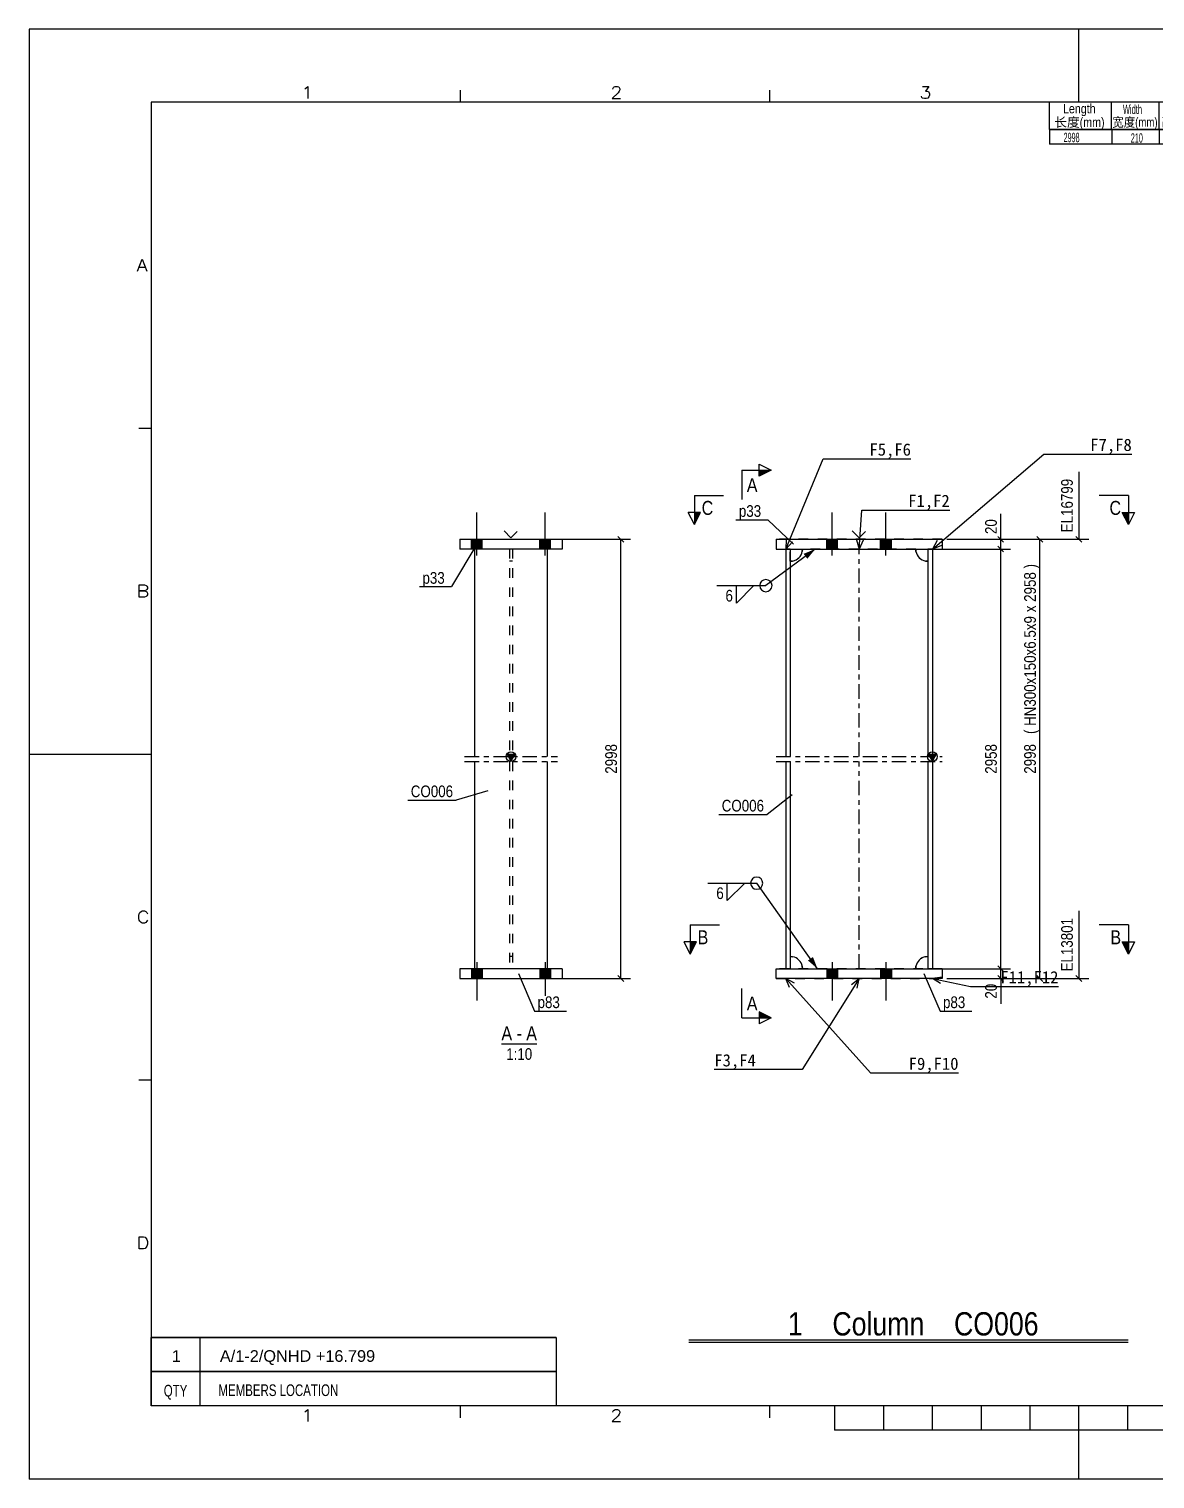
# Model space of a CAD drawing. Header units: millimetres. Extents: x -170 to 250, y -82 to 215.
# Drawn here: x -170 to 60.6, y -82.4 to 214.6 of the extents above; entities that cross this region are included whole.
import ezdxf

# ---------------------------------------------------------------- set-up
doc = ezdxf.new("R2010")
doc.units = ezdxf.units.MM
doc.linetypes.add('DXK_LINE_DOT2', pattern=[3.9198, 1.9599, -1.9599])
doc.linetypes.add('DXK_LINE_DOT3', pattern=[5.9187, 2.979, -0.9799, 0.9799, -0.9799])
doc.layers.add('WELD_LABELS', color=5, linetype='Continuous')
doc.styles.add('Arial', font='ARIAL.TTF', dxfattribs={"height": 0.2})
doc.styles.add('Arial Narrow', font='ARIALN.TTF', dxfattribs={"height": 0.2})

# ---------------------------------------------------------------- blocks, each defined once
blk = doc.blocks.new('Unknown-234524981-42926')
at = {"color": 7, "linetype": 'Continuous'}
for p, q in [((38.98, 193.99), (38.98, 199.57)), ((72.01, 199.57), (38.98, 199.57)), ((51.7, 193.99), (51.7, 199.57)), ((61.47, 193.98), (61.47, 199.56)), ((72.01, 193.99), (72.01, 199.57)), ((72.01, 193.99), (38.98, 193.99)), ((38.98, 193.97), (72.01, 193.97)), ((38.98, 193.97), (38.98, 190.97)), ((51.74, 193.97), (51.74, 190.97)), ((61.47, 193.97), (61.47, 190.97)), ((72.01, 193.97), (72.01, 190.97)), ((72.01, 190.97), (38.98, 190.97))]:
    blk.add_line(p, q, dxfattribs=at)
at = {"color": 3, "style": 'Arial Narrow'}
for s, p in [('Length', (41.76, 197.31)), ('长度(mm)', (39.97, 194.53))]:
    blk.add_text(s, height=1.909, dxfattribs=at).set_placement(p)
at = {"color": 3, "linetype": 'Continuous', "style": 'Arial Narrow'}
for s, width, p in [('Width', 0.7, (54.04, 197.16)), ('Height', 0.7, (64.15, 197.34)), ('宽度(mm)', 0.9, (51.86, 194.54)), ('高度(mm)', 0.9, (61.95, 194.64)), ('2998', 0.65, (41.87, 191.4)), ('210', 0.65, (55.65, 191.3)), ('340', 0.65, (63.29, 191.4))]:
    blk.add_text(s, height=1.909, dxfattribs=dict(at, width=width)).set_placement(p)
blk = doc.blocks.new('Unknown-234524981-42929')
at = {"color": 7, "linetype": 'Continuous'}
for p, q in [((-34.87, -53.9), (55.13, -53.9)), ((-34.87, -54.4), (55.13, -54.4))]:
    blk.add_line(p, q, dxfattribs=at)
at = {"color": 3, "style": 'Arial Narrow'}
blk.add_text('1    Column    CO006', height=4.7721, dxfattribs=at).set_placement((-14.59, -53.03))
blk = doc.blocks.new('Unknown-234524981-42931')
at = {"color": 7, "linetype": 'Continuous'}
for p, q in [((-62.03, -53.43), (-145.03, -53.43)), ((-145.03, -53.43), (-62.03, -53.43)), ((-145.03, -60.43), (-145.03, -53.43)), ((-135.03, -53.43), (-135.03, -60.43)), ((-62.03, -53.43), (-62.03, -60.43)), ((-62.03, -60.43), (-145.03, -60.43)), ((-62.03, -60.43), (-145.03, -60.43)), ((-145.03, -60.43), (-62.03, -60.43)), ((-145.03, -67.43), (-145.03, -60.43)), ((-135.03, -60.43), (-135.03, -67.43)), ((-62.03, -60.43), (-62.03, -67.43)), ((-62.03, -67.43), (-145.03, -67.43))]:
    blk.add_line(p, q, dxfattribs=at)
at = {"color": 7, "linetype": 'Continuous', "style": 'Arial'}
blk.add_text('1', height=2.39, dxfattribs=at).set_placement((-140.79, -58.43))
at = {"color": 7, "style": 'Arial'}
blk.add_text('A/1-2/QNHD +16.799', height=2.3877, dxfattribs=at).set_placement((-130.93, -58.43))
at = {"color": 7, "linetype": 'Continuous', "style": 'Arial Narrow', "width": 0.86}
for s, height, p in [('QTY', 2.386, (-142.43, -65.53)), ('MEMBERS LOCATION', 2.3861, (-131.23, -65.43))]:
    blk.add_text(s, height=height, dxfattribs=at).set_placement(p)
blk = doc.blocks.new('Unknown-234524981-42933')
at = {"color": 7, "linetype": 'Continuous'}
for p, q in [((-170.03, 214.57), (-170.03, -82.43)), ((249.97, 214.57), (-170.03, 214.57)), ((44.97, 214.57), (44.97, 199.57)), ((-113.54, 202.35), (-113.3, 202.47)), ((-113.3, 202.47), (-112.95, 202.82)), ((-112.95, 202.82), (-112.95, 200.32)), ((-81.69, 202.07), (-81.69, 199.57)), ((-50.44, 202.35), (-50.32, 202.59)), ((-50.44, 202.23), (-50.44, 202.35)), ((-50.32, 202.59), (-50.2, 202.7)), ((-50.2, 202.7), (-49.97, 202.82)), ((-49.97, 202.82), (-49.49, 202.82)), ((-49.49, 202.82), (-49.25, 202.7)), ((-49.25, 202.7), (-49.13, 202.59)), ((-49.13, 202.59), (-49.01, 202.35)), ((-49.01, 202.11), (-49.13, 201.87)), ((-49.01, 202.35), (-49.01, 202.11)), ((-18.37, 202.07), (-18.37, 199.57)), ((13, 202.82), (14.31, 202.82)), ((14.31, 202.82), (13.6, 201.87)), ((-145.03, 199.57), (-145.03, -67.43)), ((234.97, 199.57), (-145.03, 199.57)), ((-49.37, 201.51), (-50.56, 200.32)), ((-50.56, 200.32), (-48.9, 200.32)), ((-49.13, 201.87), (-49.37, 201.51)), ((12.88, 200.56), (12.76, 200.8)), ((13, 200.44), (12.88, 200.56)), ((13.36, 200.32), (13, 200.44)), ((13.72, 200.32), (13.36, 200.32)), ((13.6, 201.87), (13.95, 201.87)), ((14.07, 200.44), (13.72, 200.32)), ((13.95, 201.87), (14.19, 201.75)), ((14.31, 200.68), (14.07, 200.44)), ((14.19, 201.75), (14.31, 201.63)), ((14.31, 201.63), (14.43, 201.28)), ((14.43, 201.04), (14.31, 200.68)), ((14.43, 201.28), (14.43, 201.04)), ((-147.8, 164.95), (-146.85, 167.45)), ((-146.85, 167.45), (-145.9, 164.95)), ((-147.44, 165.78), (-146.25, 165.78)), ((-147.53, 132.82), (-145.03, 132.82)), ((-147.44, 98.2), (-147.44, 100.7)), ((-147.44, 100.7), (-146.37, 100.7)), ((-146.37, 99.51), (-147.44, 99.51)), ((-147.44, 99.51), (-146.37, 99.51)), ((-146.37, 98.2), (-147.44, 98.2)), ((-146.37, 100.7), (-146.01, 100.58)), ((-146.01, 99.63), (-146.37, 99.51)), ((-146.37, 99.51), (-146.01, 99.39)), ((-146.01, 98.32), (-146.37, 98.2)), ((-146.01, 100.58), (-145.9, 100.46)), ((-145.9, 99.75), (-146.01, 99.63)), ((-146.01, 99.39), (-145.9, 99.27)), ((-145.9, 98.44), (-146.01, 98.32)), ((-145.9, 100.46), (-145.78, 100.22)), ((-145.78, 99.98), (-145.9, 99.75)), ((-145.9, 99.27), (-145.78, 99.03)), ((-145.78, 98.67), (-145.9, 98.44)), ((-145.78, 100.22), (-145.78, 99.98)), ((-145.78, 99.03), (-145.78, 98.67)), ((-170.03, 66.07), (-145.03, 66.07)), ((-147.56, 33), (-147.44, 33.35)), ((-147.56, 32.4), (-147.56, 33)), ((-147.44, 33.35), (-147.32, 33.59)), ((-147.32, 33.59), (-147.09, 33.83)), ((-147.09, 33.83), (-146.85, 33.95)), ((-146.85, 33.95), (-146.37, 33.95)), ((-146.37, 33.95), (-146.13, 33.83)), ((-146.13, 33.83), (-145.9, 33.59)), ((-145.9, 33.59), (-145.78, 33.35)), ((-147.44, 32.04), (-147.56, 32.4)), ((-147.32, 31.81), (-147.44, 32.04)), ((-147.09, 31.57), (-147.32, 31.81)), ((-146.85, 31.45), (-147.09, 31.57)), ((-146.37, 31.45), (-146.85, 31.45)), ((-146.13, 31.57), (-146.37, 31.45)), ((-145.9, 31.81), (-146.13, 31.57)), ((-145.78, 32.04), (-145.9, 31.81)), ((-147.53, -0.68), (-145.03, -0.68)), ((-147.44, -35.3), (-147.44, -32.8)), ((-147.44, -32.8), (-146.61, -32.8)), ((-146.61, -35.3), (-147.44, -35.3)), ((-146.61, -32.8), (-146.25, -32.92)), ((-146.25, -35.18), (-146.61, -35.3)), ((-146.25, -32.92), (-146.01, -33.16)), ((-146.01, -34.94), (-146.25, -35.18)), ((-146.01, -33.16), (-145.9, -33.4)), ((-145.9, -34.71), (-146.01, -34.94)), ((-145.9, -33.4), (-145.78, -33.75)), ((-145.78, -34.35), (-145.9, -34.71)), ((-145.78, -33.75), (-145.78, -34.35)), ((234.97, -67.43), (-145.03, -67.43)), ((-113.3, -68.53), (-112.95, -68.18)), ((-112.95, -68.18), (-112.95, -70.68)), ((-81.69, -67.43), (-81.69, -69.93)), ((-50.32, -68.41), (-50.2, -68.3)), ((-50.2, -68.3), (-49.97, -68.18)), ((-49.97, -68.18), (-49.49, -68.18)), ((-49.49, -68.18), (-49.25, -68.3)), ((-49.25, -68.3), (-49.13, -68.41)), ((-18.37, -67.43), (-18.37, -69.93)), ((-5.03, -67.43), (-5.03, -72.43)), ((4.97, -67.43), (4.97, -72.43)), ((14.97, -67.43), (14.97, -72.43)), ((24.97, -67.43), (24.97, -72.43)), ((34.97, -67.43), (34.97, -72.43)), ((44.97, -67.43), (44.97, -82.43)), ((54.97, -67.43), (54.97, -72.43)), ((-113.54, -68.65), (-113.3, -68.53)), ((-49.37, -69.49), (-50.56, -70.68)), ((-50.56, -70.68), (-48.9, -70.68)), ((-50.44, -68.65), (-50.32, -68.41)), ((-50.44, -68.77), (-50.44, -68.65)), ((-49.13, -69.13), (-49.37, -69.49)), ((-49.13, -68.41), (-49.01, -68.65)), ((-49.01, -68.89), (-49.13, -69.13)), ((-49.01, -68.65), (-49.01, -68.89)), ((94.97, -72.43), (-5.03, -72.43)), ((249.97, -82.43), (-170.03, -82.43))]:
    blk.add_line(p, q, dxfattribs=at)
blk = doc.blocks.new('Unknown-234524981-11 - 6274')
at = {"color": 6, "linetype": 'Continuous'}
blk.add_line((-73.26, 6.68), (-65.98, 6.68), dxfattribs=at)
at = {"color": 0, "linetype": 'Continuous'}
for points in [[(-71.06, 7.43), (-71.06, 10.43), (-73.26, 10.43), (-73.26, 7.43)], [(-66.95, 3.43), (-66.95, 5.93), (-72.28, 5.93), (-72.28, 3.43)]]:
    blk.add_wipeout(points, dxfattribs=at)
at = {"color": 6, "linetype": 'Continuous', "style": 'Arial Narrow'}
blk.add_text('1:10', height=2.386, dxfattribs=at).set_placement((-72.28, 3.43))
at = {"color": 0, "linetype": 'Continuous'}
blk.add_wipeout([(-69.07, 7.43), (-69.07, 10.43), (-70.16, 10.43), (-70.16, 7.43)], dxfattribs=at)
at = {"color": 6, "linetype": 'Continuous', "style": 'Arial Narrow'}
blk.add_text('A', height=2.86, dxfattribs=at).set_placement((-73.26, 7.43))
at = {"color": 0, "linetype": 'Continuous'}
blk.add_wipeout([(-65.98, 7.43), (-65.98, 10.43), (-68.17, 10.43), (-68.17, 7.43)], dxfattribs=at)
at = {"color": 6, "linetype": 'Continuous', "style": 'Arial Narrow'}
for s, p in [('A', (-68.17, 7.43)), ('-', (-70.16, 7.43))]:
    blk.add_text(s, height=2.86, dxfattribs=at).set_placement(p)
blk = doc.blocks.new('Part-234524981-6275 - 6274')
at = {"color": 2, "linetype": 'Continuous'}
for p, q in [((-81.81, 110.05), (-60.81, 110.05)), ((-81.81, 110.05), (-81.81, 108.05)), ((-71.31, 110.35), (-72.71, 111.75)), ((-71.31, 110.35), (-70.01, 111.65)), ((-60.81, 110.05), (-60.81, 108.05)), ((-60.81, 108.05), (-81.81, 108.05))]:
    blk.add_line(p, q, dxfattribs=at)
blk = doc.blocks.new('Part-234524981-6276 - 6274')
at = {"color": 2, "linetype": 'Continuous'}
for p, q in [((-60.81, 22.1), (-81.81, 22.1)), ((-81.81, 22.1), (-81.81, 20.1)), ((-60.81, 22.1), (-60.81, 20.1)), ((-81.81, 20.1), (-60.81, 20.1))]:
    blk.add_line(p, q, dxfattribs=at)
blk = doc.blocks.new('Part-234524981-6277 - 6274')
at = {"linetype": 'Continuous'}
blk.add_hatch(color=2, dxfattribs=at).paths.add_polyline_path([(-71.31, 64.64), (-72.11, 66.04), (-70.51, 66.04)])
at = {"color": 2, "linetype": 'Continuous'}
for p, q in [((-78.81, 108.05), (-78.81, 65.55)), ((-63.81, 65.55), (-63.81, 108.05)), ((-71.31, 64.64), (-72.11, 66.04)), ((-72.11, 66.04), (-70.51, 66.04)), ((-70.51, 66.04), (-71.31, 64.64)), ((-78.81, 64.55), (-78.81, 22.1)), ((-63.81, 22.1), (-63.81, 64.55))]:
    blk.add_line(p, q, dxfattribs=at)
at = {"color": 7, "linetype": 'DXK_LINE_DOT2'}
for p, q in [((-63.81, 108.05), (-78.81, 108.05)), ((-71.64, 108.05), (-71.64, 65.55)), ((-70.99, 108.05), (-70.99, 65.55)), ((-70.99, 105.55), (-71.64, 105.55)), ((-71.64, 64.55), (-71.64, 22.1)), ((-70.99, 64.55), (-70.99, 22.1)), ((-70.99, 24.6), (-71.64, 24.6)), ((-63.81, 22.1), (-78.81, 22.1))]:
    blk.add_line(p, q, dxfattribs=at)
at = {"color": 4, "linetype": 'DXK_LINE_DOT3'}
for p, q in [((-80.81, 65.55), (-61.81, 65.55)), ((-80.81, 64.55), (-61.81, 64.55))]:
    blk.add_line(p, q, dxfattribs=at)
at = {"color": 2, "linetype": 'Continuous'}
blk.add_circle((-71.31, 65.54), 1, dxfattribs=at)
blk = doc.blocks.new('Bolt-234524981-6278 - 6274')
at = {"linetype": 'Continuous'}
for points in [[(-77.21, 110.05), (-79.41, 110.05), (-79.41, 108.05), (-77.21, 108.05)], [(-77.21, 110.05), (-79.41, 110.05), (-79.41, 108.05), (-77.21, 108.05)], [(-63.21, 110.05), (-65.41, 110.05), (-65.41, 108.05), (-63.21, 108.05)], [(-63.21, 110.05), (-65.41, 110.05), (-65.41, 108.05), (-63.21, 108.05)]]:
    blk.add_hatch(color=3, dxfattribs=at).paths.add_polyline_path(points)
at = {"color": 3, "linetype": 'Continuous'}
for p, q in [((-78.31, 106.71), (-78.31, 115.55)), ((-78.31, 106.71), (-78.31, 115.55)), ((-64.31, 106.71), (-64.31, 115.55)), ((-64.31, 106.71), (-64.31, 115.55)), ((-79.41, 108.05), (-79.41, 110.05)), ((-79.41, 108.05), (-79.41, 110.05)), ((-77.21, 108.05), (-77.21, 110.05)), ((-77.21, 108.05), (-77.21, 110.05)), ((-65.41, 108.05), (-65.41, 110.05)), ((-65.41, 108.05), (-65.41, 110.05)), ((-63.21, 108.05), (-63.21, 110.05)), ((-63.21, 108.05), (-63.21, 110.05))]:
    blk.add_line(p, q, dxfattribs=at)
blk = doc.blocks.new('Bolt-234524981-6279 - 6274')
at = {"linetype": 'Continuous'}
for points in [[(-79.41, 20.1), (-77.21, 20.1), (-77.21, 22.1), (-79.41, 22.1)], [(-79.41, 20.1), (-77.21, 20.1), (-77.21, 22.1), (-79.41, 22.1)], [(-65.41, 20.1), (-63.21, 20.1), (-63.21, 22.1), (-65.41, 22.1)], [(-65.41, 20.1), (-63.21, 20.1), (-63.21, 22.1), (-65.41, 22.1)]]:
    blk.add_hatch(color=3, dxfattribs=at).paths.add_polyline_path(points)
at = {"color": 3, "linetype": 'Continuous'}
for p, q in [((-79.41, 22.1), (-79.41, 20.1)), ((-79.41, 22.1), (-79.41, 20.1)), ((-78.31, 23.44), (-78.31, 15.6)), ((-78.31, 23.44), (-78.31, 15.6)), ((-77.21, 22.1), (-77.21, 20.1)), ((-77.21, 22.1), (-77.21, 20.1)), ((-65.41, 22.1), (-65.41, 20.1)), ((-65.41, 22.1), (-65.41, 20.1)), ((-64.31, 23.44), (-64.31, 15.6)), ((-64.31, 23.44), (-64.31, 15.6)), ((-63.21, 22.1), (-63.21, 20.1)), ((-63.21, 22.1), (-63.21, 20.1))]:
    blk.add_line(p, q, dxfattribs=at)
blk = doc.blocks.new('Part-234524981-6020 - 5987')
at = {"color": 2, "linetype": 'Continuous'}
for p, q in [((-17, 110.05), (-17, 110.05)), ((-17, 110.05), (17, 110.05)), ((-17, 110.05), (-17, 108.05)), ((0, 110.35), (-1.4, 111.75)), ((0, 110.35), (1.3, 111.65)), ((17, 110.05), (17, 110.05)), ((17, 110.05), (17, 108.05)), ((-17, 108.05), (17, 108.05))]:
    blk.add_line(p, q, dxfattribs=at)
at = {"color": 7, "linetype": 'DXK_LINE_DOT2'}
for p, q in [((17, 110.05), (-17, 110.05)), ((-17, 108.05), (17, 108.05))]:
    blk.add_line(p, q, dxfattribs=at)
blk = doc.blocks.new('Part-234524981-6021 - 5987')
at = {"color": 2, "linetype": 'Continuous'}
for p, q in [((-17, 20.1), (-17, 22.1)), ((-17, 22.1), (17, 22.1)), ((17, 22.1), (17, 20.1)), ((17, 20.1), (-17, 20.1)), ((-17, 20.1), (-17, 20.1)), ((17, 20.1), (17, 20.1))]:
    blk.add_line(p, q, dxfattribs=at)
at = {"color": 7, "linetype": 'DXK_LINE_DOT2'}
for p, q in [((17, 22.1), (-17, 22.1)), ((-17, 20.1), (17, 20.1)), ((-17, 20.1), (-17, 20.1)), ((17, 20.1), (17, 20.1))]:
    blk.add_line(p, q, dxfattribs=at)
blk = doc.blocks.new('Part-234524981-6022 - 5987')
at = {"linetype": 'Continuous'}
blk.add_hatch(color=2, dxfattribs=at).paths.add_polyline_path([(15, 64.64), (14.2, 66.04), (15.8, 66.04)])
at = {"color": 2, "linetype": 'Continuous'}
for p, q in [((-15, 108.05), (-15, 65.55)), ((-14.1, 108.05), (-14.1, 65.55)), ((-11.6, 108.05), (-11.65, 107.56)), ((11.65, 107.56), (11.6, 108.05)), ((14.1, 108.05), (14.1, 105.55)), ((15, 108.05), (15, 65.55)), ((-13.61, 105.6), (-14.1, 105.55)), ((14.1, 105.55), (13.61, 105.6)), ((14.1, 105.55), (14.1, 65.55)), ((15, 64.64), (14.2, 66.04)), ((14.2, 66.04), (15.8, 66.04)), ((15.8, 66.04), (15, 64.64)), ((-15, 64.55), (-15, 22.1)), ((-14.1, 64.55), (-14.1, 22.1)), ((14.1, 64.55), (14.1, 22.1)), ((15, 64.55), (15, 22.1)), ((-14.1, 24.6), (-13.61, 24.55)), ((13.61, 24.55), (14.1, 24.6)), ((-11.65, 22.59), (-11.6, 22.1)), ((11.6, 22.1), (11.65, 22.59))]:
    blk.add_line(p, q, dxfattribs=at)
at = {"color": 7, "linetype": 'DXK_LINE_DOT2'}
for p, q in [((-14.1, 108.05), (-15, 108.05)), ((-15, 108.05), (-15, 108.05)), ((-15, 108.05), (-14.1, 108.05)), ((-14.1, 105.55), (-14.1, 108.05)), ((-11.65, 107.56), (-11.6, 108.05)), ((11.6, 108.05), (-11.6, 108.05)), ((-11.6, 108.05), (11.6, 108.05)), ((11.6, 108.05), (11.65, 107.56)), ((14.1, 108.05), (14.1, 108.05)), ((14.1, 108.05), (15, 108.05)), ((15, 108.05), (14.1, 108.05)), ((14.1, 108.05), (14.1, 108.05)), ((15, 108.05), (15, 108.05)), ((-14.1, 105.55), (-13.61, 105.6)), ((13.61, 105.6), (14.1, 105.55)), ((-13.61, 24.55), (-14.1, 24.6)), ((14.1, 24.6), (13.61, 24.55)), ((-14.1, 22.1), (-15, 22.1)), ((-15, 22.1), (-15, 22.1)), ((-15, 22.1), (-14.1, 22.1)), ((-15, 22.1), (-15, 22.1)), ((-14.1, 22.1), (-14.1, 22.1)), ((-14.1, 22.1), (-14.1, 22.1)), ((-14.1, 22.1), (-14.1, 22.1)), ((-11.6, 22.1), (-11.65, 22.59)), ((-11.6, 22.1), (11.6, 22.1)), ((-11.6, 22.1), (11.6, 22.1)), ((11.65, 22.59), (11.6, 22.1)), ((14.1, 22.1), (14.1, 22.1)), ((14.1, 22.1), (15, 22.1)), ((15, 22.1), (14.1, 22.1)), ((14.1, 22.1), (14.1, 22.1)), ((14.1, 22.1), (14.1, 22.1)), ((15, 22.1), (15, 22.1)), ((15, 22.1), (15, 22.1))]:
    blk.add_line(p, q, dxfattribs=at)
at = {"color": 7, "linetype": 'DXK_LINE_DOT3'}
for p, q in [((0, 65.55), (0, 108.05)), ((0, 22.1), (0, 64.55))]:
    blk.add_line(p, q, dxfattribs=at)
at = {"color": 4, "linetype": 'DXK_LINE_DOT3'}
for p, q in [((-17, 65.55), (17, 65.55)), ((-17, 64.55), (17, 64.55))]:
    blk.add_line(p, q, dxfattribs=at)
at = {"color": 2, "linetype": 'Continuous'}
blk.add_circle((15, 65.54), 1, dxfattribs=at)
for centre, start, end in [((-14.1, 108.05), 281.25, 348.75), ((14.1, 108.05), 191.25, 258.75), ((-14.1, 22.1), 11.25, 78.75), ((14.1, 22.1), 101.25, 168.75)]:
    blk.add_arc(centre, 2.5, start, end, dxfattribs=at)
at = {"color": 7, "linetype": 'DXK_LINE_DOT2'}
for centre, start, end in [((-14.1, 108.05), 281.25, 348.75), ((14.1, 108.05), 191.25, 258.75), ((-14.1, 22.1), 11.25, 78.75), ((14.1, 22.1), 101.25, 168.75)]:
    blk.add_arc(centre, 2.5, start, end, dxfattribs=at)
blk = doc.blocks.new('Bolt-234524981-6023 - 5987')
at = {"linetype": 'Continuous'}
for points in [[(-6.6, 108.05), (-4.4, 108.05), (-4.4, 110.05), (-6.6, 110.05)], [(-6.6, 108.05), (-4.4, 108.05), (-4.4, 110.05), (-6.6, 110.05)], [(4.4, 108.05), (6.6, 108.05), (6.6, 110.05), (4.4, 110.05)], [(4.4, 108.05), (6.6, 108.05), (6.6, 110.05), (4.4, 110.05)]]:
    blk.add_hatch(color=3, dxfattribs=at).paths.add_polyline_path(points)
at = {"color": 3, "linetype": 'Continuous'}
for p, q in [((-5.5, 106.71), (-5.5, 115.55)), ((-5.5, 106.71), (-5.5, 115.55)), ((5.5, 106.71), (5.5, 115.55)), ((5.5, 106.71), (5.5, 115.55)), ((-6.6, 108.05), (-6.6, 110.05)), ((-6.6, 108.05), (-6.6, 110.05)), ((-4.4, 108.05), (-4.4, 110.05)), ((-4.4, 108.05), (-4.4, 110.05)), ((4.4, 108.05), (4.4, 110.05)), ((4.4, 108.05), (4.4, 110.05)), ((6.6, 108.05), (6.6, 110.05)), ((6.6, 108.05), (6.6, 110.05))]:
    blk.add_line(p, q, dxfattribs=at)
blk = doc.blocks.new('Bolt-234524981-6024 - 5987')
at = {"linetype": 'Continuous'}
for points in [[(-6.6, 20.1), (-4.4, 20.1), (-4.4, 22.1), (-6.6, 22.1)], [(-6.6, 20.1), (-4.4, 20.1), (-4.4, 22.1), (-6.6, 22.1)], [(4.4, 20.1), (6.6, 20.1), (6.6, 22.1), (4.4, 22.1)], [(4.4, 20.1), (6.6, 20.1), (6.6, 22.1), (4.4, 22.1)]]:
    blk.add_hatch(color=3, dxfattribs=at).paths.add_polyline_path(points)
at = {"color": 3, "linetype": 'Continuous'}
for p, q in [((-6.6, 22.1), (-6.6, 20.1)), ((-6.6, 22.1), (-6.6, 20.1)), ((-5.5, 23.44), (-5.5, 15.6)), ((-5.5, 23.44), (-5.5, 15.6)), ((-4.4, 22.1), (-4.4, 20.1)), ((-4.4, 22.1), (-4.4, 20.1)), ((4.4, 22.1), (4.4, 20.1)), ((4.4, 22.1), (4.4, 20.1)), ((5.5, 23.44), (5.5, 15.6)), ((5.5, 23.44), (5.5, 15.6)), ((6.6, 22.1), (6.6, 20.1)), ((6.6, 22.1), (6.6, 20.1))]:
    blk.add_line(p, q, dxfattribs=at)
blk = doc.blocks.new('StraightDimension-234524981-6582 - 6274')
at = {"color": 7, "linetype": 'Continuous'}
for p, q in [((-70.31, 110.05), (-46.81, 110.05)), ((-48.21, 109.45), (-49.41, 110.65)), ((-48.81, 20.1), (-48.81, 110.05)), ((-70.31, 20.1), (-46.81, 20.1)), ((-49.41, 20.7), (-48.21, 19.5))]:
    blk.add_line(p, q, dxfattribs=at)
at = {"color": 0}
blk.add_wipeout([(-49.11, 68.62), (-52.61, 68.62), (-52.61, 61.53), (-49.11, 61.53)], dxfattribs=at)
at = {"color": 4, "style": 'Arial Narrow'}
blk.add_text('2998', height=2.386, rotation=90.0002, dxfattribs=at).set_placement((-49.61, 62.03))
blk = doc.blocks.new('StraightDimension-234524981-7081 - 5987')
at = {"color": 7, "linetype": 'Continuous'}
for p, q in [((45.02, 33.94), (45.02, 20.1)), ((18, 20.1), (47.02, 20.1)), ((44.42, 20.7), (45.62, 19.5))]:
    blk.add_line(p, q, dxfattribs=at)
at = {"color": 0}
blk.add_wipeout([(44.27, 33), (40.77, 33), (40.77, 21.04), (44.27, 21.04)], dxfattribs=at)
at = {"color": 4, "style": 'Arial Narrow'}
blk.add_text('EL13801', height=2.386, rotation=90.0002, dxfattribs=at).set_placement((43.77, 21.54))
blk = doc.blocks.new('StraightDimension-234524981-6395 - 5987')
at = {"color": 7, "linetype": 'Continuous'}
for p, q in [((18, 110.05), (31, 110.05)), ((28.4, 110.65), (29.6, 109.45)), ((29, 108.05), (29, 110.05)), ((16, 108.05), (31, 108.05)), ((29.6, 107.45), (28.4, 108.65))]:
    blk.add_line(p, q, dxfattribs=at)
at = {"color": 0}
blk.add_wipeout([(28.7, 114.68), (25.2, 114.68), (25.2, 110.63), (28.7, 110.63)], dxfattribs=at)
at = {"color": 7, "linetype": 'Continuous'}
blk.add_line((29, 110.05), (29, 115.26), dxfattribs=at)
blk.add_line((29, 110.05), (29, 115.26), dxfattribs=at)
at = {"color": 4, "style": 'Arial Narrow'}
blk.add_text('20', height=2.386, rotation=90.0002, dxfattribs=at).set_placement((28.2, 111.13))
blk = doc.blocks.new('StraightDimension-234524981-6396 - 5987')
at = {"color": 7, "linetype": 'Continuous'}
for p, q in [((16, 108.05), (31, 108.05)), ((29.6, 107.45), (28.4, 108.65)), ((29, 22.1), (29, 108.05)), ((16, 22.1), (31, 22.1)), ((28.4, 22.7), (29.6, 21.5))]:
    blk.add_line(p, q, dxfattribs=at)
at = {"color": 0}
blk.add_wipeout([(28.7, 68.62), (25.2, 68.62), (25.2, 61.53), (28.7, 61.53)], dxfattribs=at)
at = {"color": 4, "style": 'Arial Narrow'}
blk.add_text('2958', height=2.386, rotation=90.0002, dxfattribs=at).set_placement((28.2, 62.03))
blk = doc.blocks.new('StraightDimension-234524981-6397 - 5987')
at = {"color": 7, "linetype": 'Continuous'}
for p, q in [((16, 22.1), (31, 22.1)), ((28.4, 22.7), (29.6, 21.5)), ((29, 20.1), (29, 22.1)), ((18, 20.1), (31, 20.1)), ((29.6, 19.5), (28.4, 20.7))]:
    blk.add_line(p, q, dxfattribs=at)
at = {"color": 0}
blk.add_wipeout([(28.7, 19.52), (25.2, 19.52), (25.2, 15.47), (28.7, 15.47)], dxfattribs=at)
at = {"color": 7, "linetype": 'Continuous'}
blk.add_line((29, 20.1), (29, 14.89), dxfattribs=at)
blk.add_line((29, 20.1), (29, 14.89), dxfattribs=at)
at = {"color": 4, "style": 'Arial Narrow'}
blk.add_text('20', height=2.386, rotation=90.0002, dxfattribs=at).set_placement((28.2, 15.97))
blk = doc.blocks.new('StraightDimension-234524981-6399 - 5987')
at = {"color": 7, "linetype": 'Continuous'}
for p, q in [((18, 110.05), (39, 110.05)), ((37.6, 109.45), (36.4, 110.65)), ((37, 20.1), (37, 110.05)), ((18, 20.1), (39, 20.1)), ((36.4, 20.7), (37.6, 19.5))]:
    blk.add_line(p, q, dxfattribs=at)
at = {"color": 0}
for points in [[(36.7, 68.62), (33.2, 68.62), (33.2, 61.53), (36.7, 61.53)], [(36.2, 71.08), (33.7, 71.08), (33.7, 70.17), (36.2, 70.17)]]:
    blk.add_wipeout(points, dxfattribs=at)
at = {"color": 4, "style": 'Arial Narrow'}
blk.add_text('2998', height=2.386, rotation=90.0002, dxfattribs=at).set_placement((36.2, 62.03))
at = {"color": 0}
blk.add_wipeout([(36.2, 71.08), (33.7, 71.08), (33.7, 70.17), (36.2, 70.17)], dxfattribs=at)
blk.add_wipeout([(36.2, 94.37), (33.7, 94.37), (33.7, 71.83), (36.2, 71.83)], dxfattribs=at)
blk.add_wipeout([(36.2, 94.37), (33.7, 94.37), (33.7, 71.83), (36.2, 71.83)], dxfattribs=at)
at = {"color": 4, "style": 'Arial Narrow'}
blk.add_text('(', height=2.39, rotation=90.0002, dxfattribs=at).set_placement((36.2, 70.17))
at = {"color": 0}
blk.add_wipeout([(36.2, 96.49), (33.7, 96.49), (33.7, 95.12), (36.2, 95.12)], dxfattribs=at)
blk.add_wipeout([(36.2, 96.49), (33.7, 96.49), (33.7, 95.12), (36.2, 95.12)], dxfattribs=at)
at = {"color": 4, "style": 'Arial Narrow'}
blk.add_text('HN300x150x6.5x9', height=2.3861, rotation=90.0002, dxfattribs=at).set_placement((36.2, 71.83))
at = {"color": 0}
blk.add_wipeout([(36.2, 103.33), (33.7, 103.33), (33.7, 97.24), (36.2, 97.24)], dxfattribs=at)
blk.add_wipeout([(36.2, 103.33), (33.7, 103.33), (33.7, 97.24), (36.2, 97.24)], dxfattribs=at)
at = {"color": 4, "style": 'Arial Narrow'}
blk.add_text('x', height=2.39, rotation=90.0002, dxfattribs=at).set_placement((36.2, 95.12))
at = {"color": 0}
blk.add_wipeout([(36.2, 104.99), (33.7, 104.99), (33.7, 104.08), (36.2, 104.08)], dxfattribs=at)
blk.add_wipeout([(36.2, 104.99), (33.7, 104.99), (33.7, 104.08), (36.2, 104.08)], dxfattribs=at)
at = {"color": 4, "style": 'Arial Narrow'}
for s, height, p in [(')', 2.39, (36.2, 104.08)), ('2958', 2.386, (36.2, 97.24))]:
    blk.add_text(s, height=height, rotation=90.0002, dxfattribs=at).set_placement(p)
blk = doc.blocks.new('StraightDimension-234524981-7080 - 5987')
at = {"color": 7, "linetype": 'Continuous'}
for p, q in [((45.02, 123.89), (45.02, 110.05)), ((18, 110.05), (47.02, 110.05)), ((44.42, 110.65), (45.62, 109.45))]:
    blk.add_line(p, q, dxfattribs=at)
at = {"color": 0}
blk.add_wipeout([(44.27, 122.96), (40.77, 122.96), (40.77, 110.99), (44.27, 110.99)], dxfattribs=at)
at = {"color": 4, "style": 'Arial Narrow'}
blk.add_text('EL16799', height=2.386, rotation=90.0002, dxfattribs=at).set_placement((43.77, 111.49))
blk = doc.blocks.new('Mark-234524981-6307 - 6274')
at = {"color": 0}
blk.add_wipeout([(-83.15, 57.23), (-83.15, 59.73), (-91.83, 59.73), (-91.83, 57.23)], dxfattribs=at)
blk.add_wipeout([(-83.15, 57.23), (-83.15, 59.73), (-91.83, 59.73), (-91.83, 57.23)], dxfattribs=at)
at = {"color": 7, "linetype": 'Continuous'}
for p in [(-92.43, 56.63), (-76.03, 58.51)]:
    blk.add_line(p, (-82.55, 56.63), dxfattribs=at)
at = {"color": 3, "style": 'Arial Narrow'}
blk.add_text('CO006', height=2.386, dxfattribs=at).set_placement((-91.83, 57.23))
blk = doc.blocks.new('Mark-234524981-6301 - 6274')
at = {"color": 0}
blk.add_wipeout([(-84.87, 100.95), (-84.87, 103.45), (-89.44, 103.45), (-89.44, 100.95)], dxfattribs=at)
blk.add_wipeout([(-84.87, 100.95), (-84.87, 103.45), (-89.44, 103.45), (-89.44, 100.95)], dxfattribs=at)
at = {"color": 7, "linetype": 'Continuous'}
for p in [(-78.28, 109.05), (-90.04, 100.35)]:
    blk.add_line(p, (-83.52, 100.35), dxfattribs=at)
at = {"color": 3, "style": 'Arial Narrow'}
blk.add_text('p33', height=2.386, dxfattribs=at).set_placement((-89.44, 100.95))
blk = doc.blocks.new('Mark-234524981-6304 - 6274')
at = {"color": 0}
blk.add_wipeout([(-61.29, 14.03), (-61.29, 16.53), (-65.86, 16.53), (-65.86, 14.03)], dxfattribs=at)
blk.add_wipeout([(-61.29, 14.03), (-61.29, 16.53), (-65.86, 16.53), (-65.86, 14.03)], dxfattribs=at)
at = {"color": 7, "linetype": 'Continuous'}
for p, q in [((-69.78, 21.1), (-66.46, 13.43)), ((-66.46, 13.43), (-59.94, 13.43))]:
    blk.add_line(p, q, dxfattribs=at)
at = {"color": 3, "style": 'Arial Narrow'}
blk.add_text('p83', height=2.386, dxfattribs=at).set_placement((-65.86, 14.03))
blk = doc.blocks.new('Mark-234524981-6045 - 5987')
at = {"color": 0}
blk.add_wipeout([(-19.46, 54.3), (-19.46, 56.8), (-28.14, 56.8), (-28.14, 54.3)], dxfattribs=at)
blk.add_wipeout([(-19.46, 54.3), (-19.46, 56.8), (-28.14, 56.8), (-28.14, 54.3)], dxfattribs=at)
at = {"color": 7, "linetype": 'Continuous'}
for p in [(-13.72, 57.74), (-28.74, 53.7)]:
    blk.add_line(p, (-18.86, 53.7), dxfattribs=at)
at = {"color": 3, "style": 'Arial Narrow'}
blk.add_text('CO006', height=2.386, dxfattribs=at).set_placement((-28.14, 54.3))
blk = doc.blocks.new('Mark-234524981-6039 - 5987')
at = {"color": 0}
blk.add_wipeout([(-20.06, 114.65), (-20.06, 117.15), (-24.63, 117.15), (-24.63, 114.65)], dxfattribs=at)
blk.add_wipeout([(-20.06, 114.65), (-20.06, 117.15), (-24.63, 117.15), (-24.63, 114.65)], dxfattribs=at)
at = {"color": 7, "linetype": 'Continuous'}
for p in [(-25.23, 114.05), (-13.47, 109.05)]:
    blk.add_line(p, (-18.71, 114.05), dxfattribs=at)
at = {"color": 3, "style": 'Arial Narrow'}
blk.add_text('p33', height=2.386, dxfattribs=at).set_placement((-24.63, 114.65))
blk = doc.blocks.new('Mark-234524981-6042 - 5987')
at = {"color": 0}
blk.add_wipeout([(21.75, 14.03), (21.75, 16.53), (17.18, 16.53), (17.18, 14.03)], dxfattribs=at)
blk.add_wipeout([(21.75, 14.03), (21.75, 16.53), (17.18, 16.53), (17.18, 14.03)], dxfattribs=at)
at = {"color": 7, "linetype": 'Continuous'}
for p, q in [((13.26, 21.1), (16.58, 13.43)), ((16.58, 13.43), (23.1, 13.43))]:
    blk.add_line(p, q, dxfattribs=at)
at = {"color": 3, "style": 'Arial Narrow'}
blk.add_text('p83', height=2.386, dxfattribs=at).set_placement((17.18, 14.03))
blk = doc.blocks.new('SectionMark-234524981-6290 - 5987')
at = {"color": 6, "linetype": 'Continuous'}
for p, q in [((-20.5, 125.46), (-18, 124.21)), ((-24, 124.21), (-18, 124.21)), ((-24, 12.04), (-18, 12.04)), ((-18, 12.04), (-20.5, 10.79))]:
    blk.add_line(p, q, dxfattribs=at)
at = {"color": 0, "linetype": 'Continuous'}
for points in [[(-20.81, 119.71), (-20.81, 122.71), (-23, 122.71), (-23, 119.71)], [(-20.81, 13.54), (-20.81, 16.54), (-23, 16.54), (-23, 13.54)]]:
    blk.add_wipeout(points, dxfattribs=at)
at = {"linetype": 'Continuous'}
for points in [[(-20.5, 122.96), (-20.5, 124.21), (-18, 124.21)], [(-20.5, 12.04), (-20.5, 13.29), (-18, 12.04)]]:
    blk.add_hatch(color=6, dxfattribs=at).paths.add_polyline_path(points)
at = {"color": 6, "linetype": 'Continuous'}
for p, q in [((-20.5, 122.96), (-20.5, 125.46)), ((-24, 124.21), (-24, 118.21)), ((-18, 124.21), (-20.5, 122.96)), ((-24, 12.04), (-24, 18.04)), ((-18, 12.04), (-20.5, 13.29)), ((-20.5, 13.29), (-20.5, 10.79))]:
    blk.add_line(p, q, dxfattribs=at)
at = {"color": 6, "linetype": 'Continuous', "style": 'Arial Narrow'}
for p in [(-23, 119.71), (-23, 13.54)]:
    blk.add_text('A', height=2.86, dxfattribs=at).set_placement(p)
blk = doc.blocks.new('SectionMark-234524981-6350 - 5987')
at = {"color": 6, "linetype": 'Continuous'}
for p, q in [((-34.58, 31.1), (-34.58, 25.1)), ((55.16, 31.1), (55.16, 25.1)), ((-34.58, 25.1), (-35.83, 27.6)), ((56.41, 27.6), (55.16, 25.1))]:
    blk.add_line(p, q, dxfattribs=at)
at = {"color": 0, "linetype": 'Continuous'}
for points in [[(-30.88, 27.1), (-30.88, 30.1), (-33.08, 30.1), (-33.08, 27.1)], [(53.66, 27.1), (53.66, 30.1), (51.47, 30.1), (51.47, 27.1)]]:
    blk.add_wipeout(points, dxfattribs=at)
at = {"linetype": 'Continuous'}
for points in [[(-34.58, 27.6), (-33.33, 27.6), (-34.58, 25.1)], [(53.91, 27.6), (55.16, 27.6), (55.16, 25.1)]]:
    blk.add_hatch(color=6, dxfattribs=at).paths.add_polyline_path(points)
at = {"color": 6, "linetype": 'Continuous'}
for p, q in [((-34.58, 31.1), (-28.58, 31.1)), ((55.16, 31.1), (49.16, 31.1)), ((-33.33, 27.6), (-35.83, 27.6)), ((-34.58, 25.1), (-33.33, 27.6)), ((53.91, 27.6), (56.41, 27.6)), ((55.16, 25.1), (53.91, 27.6))]:
    blk.add_line(p, q, dxfattribs=at)
at = {"color": 6, "linetype": 'Continuous', "style": 'Arial Narrow'}
for p in [(-33.08, 27.1), (51.47, 27.1)]:
    blk.add_text('B', height=2.86, dxfattribs=at).set_placement(p)
blk = doc.blocks.new('SectionMark-234524981-6379 - 5987')
at = {"color": 6, "linetype": 'Continuous'}
for p, q in [((-33.75, 119.05), (-33.75, 113.05)), ((55.16, 119.05), (55.16, 113.05)), ((-33.75, 113.05), (-35, 115.55)), ((56.41, 115.55), (55.16, 113.05))]:
    blk.add_line(p, q, dxfattribs=at)
at = {"color": 0, "linetype": 'Continuous'}
for points in [[(-29.88, 115.05), (-29.88, 118.05), (-32.25, 118.05), (-32.25, 115.05)], [(53.66, 115.05), (53.66, 118.05), (51.28, 118.05), (51.28, 115.05)]]:
    blk.add_wipeout(points, dxfattribs=at)
at = {"linetype": 'Continuous'}
for points in [[(-33.75, 115.55), (-32.5, 115.55), (-33.75, 113.05)], [(53.91, 115.55), (55.16, 115.55), (55.16, 113.05)]]:
    blk.add_hatch(color=6, dxfattribs=at).paths.add_polyline_path(points)
at = {"color": 6, "linetype": 'Continuous'}
for p, q in [((-33.75, 119.05), (-27.75, 119.05)), ((55.16, 119.05), (49.16, 119.05)), ((-32.5, 115.55), (-35, 115.55)), ((-33.75, 113.05), (-32.5, 115.55)), ((53.91, 115.55), (56.41, 115.55)), ((55.16, 113.05), (53.91, 115.55))]:
    blk.add_line(p, q, dxfattribs=at)
at = {"color": 6, "linetype": 'Continuous', "style": 'Arial Narrow'}
for p in [(-32.25, 115.05), (51.28, 115.05)]:
    blk.add_text('C', height=2.86, dxfattribs=at).set_placement(p)
blk = doc.blocks.new('WeldMark-234524981-7159 - 5987')
at = {"linetype": 'Continuous'}
blk.add_hatch(color=3, dxfattribs=at).paths.add_polyline_path([(-9.46, 24.5), (-8.52, 22.1), (-10.48, 23.78)])
at = {"color": 3, "linetype": 'Continuous'}
blk.add_line((-8.52, 22.1), (-20.98, 39.62), dxfattribs=at)
for start, end in [(90, 270), (270, 90)]:
    blk.add_arc((-20.98, 39.62), 1.25, start, end, dxfattribs=at)
at = {"color": 0}
blk.add_wipeout([(-27.53, 36.17), (-27.53, 39.07), (-29.45, 39.07), (-29.45, 36.17)], dxfattribs=at)
at = {"color": 3, "linetype": 'Continuous'}
for p, q in [((-31, 39.62), (-20.98, 39.62)), ((-27.01, 39.62), (-23.44, 39.62)), ((-23.44, 39.62), (-27.01, 36.05)), ((-27.01, 36.05), (-27.01, 39.62))]:
    blk.add_line(p, q, dxfattribs=at)
at = {"color": 3, "style": 'Arial Narrow'}
blk.add_text('6', height=2.39, dxfattribs=at).set_placement((-29.25, 36.37))
blk = doc.blocks.new('WeldMark-234524981-7178 - 5987')
at = {"linetype": 'Continuous'}
blk.add_hatch(color=3, dxfattribs=at).paths.add_polyline_path([(-11.36, 107.07), (-8.98, 108.05), (-10.61, 106.06)])
at = {"color": 3, "linetype": 'Continuous'}
blk.add_line((-8.98, 108.05), (-19.09, 100.56), dxfattribs=at)
for start, end in [(90, 270), (270, 90)]:
    blk.add_arc((-19.09, 100.56), 1.25, start, end, dxfattribs=at)
at = {"color": 0}
blk.add_wipeout([(-25.64, 97.11), (-25.64, 100.01), (-27.57, 100.01), (-27.57, 97.11)], dxfattribs=at)
at = {"color": 3, "linetype": 'Continuous'}
for p, q in [((-29.12, 100.56), (-19.09, 100.56)), ((-25.13, 100.56), (-21.56, 100.56)), ((-21.56, 100.56), (-25.13, 96.99)), ((-25.13, 96.99), (-25.13, 100.56))]:
    blk.add_line(p, q, dxfattribs=at)
at = {"color": 3, "style": 'Arial Narrow'}
blk.add_text('6', height=2.39, dxfattribs=at).set_placement((-27.37, 97.31))

msp = doc.modelspace()

# ---------------------------------------------------------------- linework, layer by layer
at = {"layer": 'WELD_LABELS', "color": 5}
for p, q in [((-7.38, 126.54), (10.62, 126.54)), ((37.85, 127.5), (55.85, 127.5)), ((-0.55, 109.97), (0, 108.05)), ((0.82, 109.88), (0, 108.05)), ((-13.24, 19.16), (-15, 20.1)), ((-14.26, 18.24), (-15, 20.1)), ((-15, 20.1), (2.36, 0.74)), ((0, 20.1), (-11.66, 1.44)), ((-1.58, 18.87), (0, 20.1)), ((-0.41, 18.14), (0, 20.1)), ((-11.66, 1.44), (-29.66, 1.44)), ((2.36, 0.74), (20.36, 0.74))]:
    msp.add_line(p, q, dxfattribs=at)

# ---------------------------------------------------------------- block references
for name in ['Unknown-234524981-42933', 'Unknown-234524981-42926', 'Bolt-234524981-6278 - 6274', 'Bolt-234524981-6023 - 5987', 'Part-234524981-6275 - 6274', 'Part-234524981-6020 - 5987', 'Part-234524981-6277 - 6274', 'Part-234524981-6022 - 5987', 'Part-234524981-6276 - 6274', 'Bolt-234524981-6279 - 6274', 'Part-234524981-6021 - 5987', 'Bolt-234524981-6024 - 5987', 'Unknown-234524981-42929', 'Unknown-234524981-42931']:
    msp.add_blockref(name, (0, 0))

# ---------------------------------------------------------------- texts
at = {"layer": 'WELD_LABELS', "color": 5, "char_height": 2.5}
for s, insert, attachment_point in [('F5,F6', (10.62, 126.54), 9), ('F7,F8', (55.85, 127.5), 9), ('F3,F4', (-29.66, 1.44), 7), ('F9,F10', (20.36, 0.74), 9)]:
    msp.add_mtext(s, dxfattribs=dict(at, insert=insert, attachment_point=attachment_point))

# ---------------------------------------------------------------- next in the draw order: block references
for name in ['Mark-234524981-6039 - 5987', 'StraightDimension-234524981-6395 - 5987', 'StraightDimension-234524981-6582 - 6274', 'Mark-234524981-6301 - 6274', 'Mark-234524981-6307 - 6274', 'Mark-234524981-6045 - 5987', 'StraightDimension-234524981-7081 - 5987', 'Unknown-234524981-11 - 6274']:
    msp.add_blockref(name, (0, 0))

# ---------------------------------------------------------------- next in the draw order: block references
for name in ['SectionMark-234524981-6290 - 5987', 'StraightDimension-234524981-6396 - 5987', 'Mark-234524981-6304 - 6274']:
    msp.add_blockref(name, (0, 0))

# ---------------------------------------------------------------- next in the draw order: linework, layer by layer
at = {"layer": 'WELD_LABELS', "color": 5}
msp.add_line((15.99, 109.79), (15, 108.05), dxfattribs=at)

# ---------------------------------------------------------------- next in the draw order: block references
for name in ['WeldMark-234524981-7178 - 5987', 'StraightDimension-234524981-6397 - 5987']:
    msp.add_blockref(name, (0, 0))

# ---------------------------------------------------------------- next in the draw order: linework, layer by layer
for p in [(-14.92, 110.05), (-13.65, 109.53)]:
    msp.add_line(p, (-15, 108.05), dxfattribs=at)

# ---------------------------------------------------------------- next in the draw order: block references
msp.add_blockref('StraightDimension-234524981-6399 - 5987', (0, 0))

# ---------------------------------------------------------------- next in the draw order: block references
for name in ['StraightDimension-234524981-7080 - 5987', 'SectionMark-234524981-6350 - 5987', 'Mark-234524981-6042 - 5987']:
    msp.add_blockref(name, (0, 0))

# ---------------------------------------------------------------- next in the draw order: texts
at = {"layer": 'WELD_LABELS', "color": 5, "insert": (40.83, 18.45), "char_height": 2.5, "attachment_point": 9}
msp.add_mtext('F11,F12', dxfattribs=at)

# ---------------------------------------------------------------- next in the draw order: linework, layer by layer
at = {"layer": 'WELD_LABELS', "color": 5}
for p, q in [((16.88, 108.75), (15, 108.05)), ((16.98, 20.38), (15, 20.1)), ((16.7, 19.04), (15, 20.1)), ((15, 20.1), (22.83, 18.45)), ((22.83, 18.45), (40.83, 18.45))]:
    msp.add_line(p, q, dxfattribs=at)

# ---------------------------------------------------------------- next in the draw order: block references
for name in ['SectionMark-234524981-6379 - 5987', 'WeldMark-234524981-7159 - 5987']:
    msp.add_blockref(name, (0, 0))

# ---------------------------------------------------------------- next in the draw order: linework, layer by layer
for p, q in [((-15, 108.05), (-7.38, 126.54)), ((15, 108.05), (37.85, 127.5)), ((0, 108.05), (0.56, 116.03)), ((0.56, 116.03), (18.56, 116.03))]:
    msp.add_line(p, q, dxfattribs=at)

# ---------------------------------------------------------------- next in the draw order: texts
at = {"layer": 'WELD_LABELS', "color": 5, "insert": (18.56, 116.03), "char_height": 2.5, "attachment_point": 9}
msp.add_mtext('F1,F2', dxfattribs=at)

doc.saveas('drawing.dxf')
